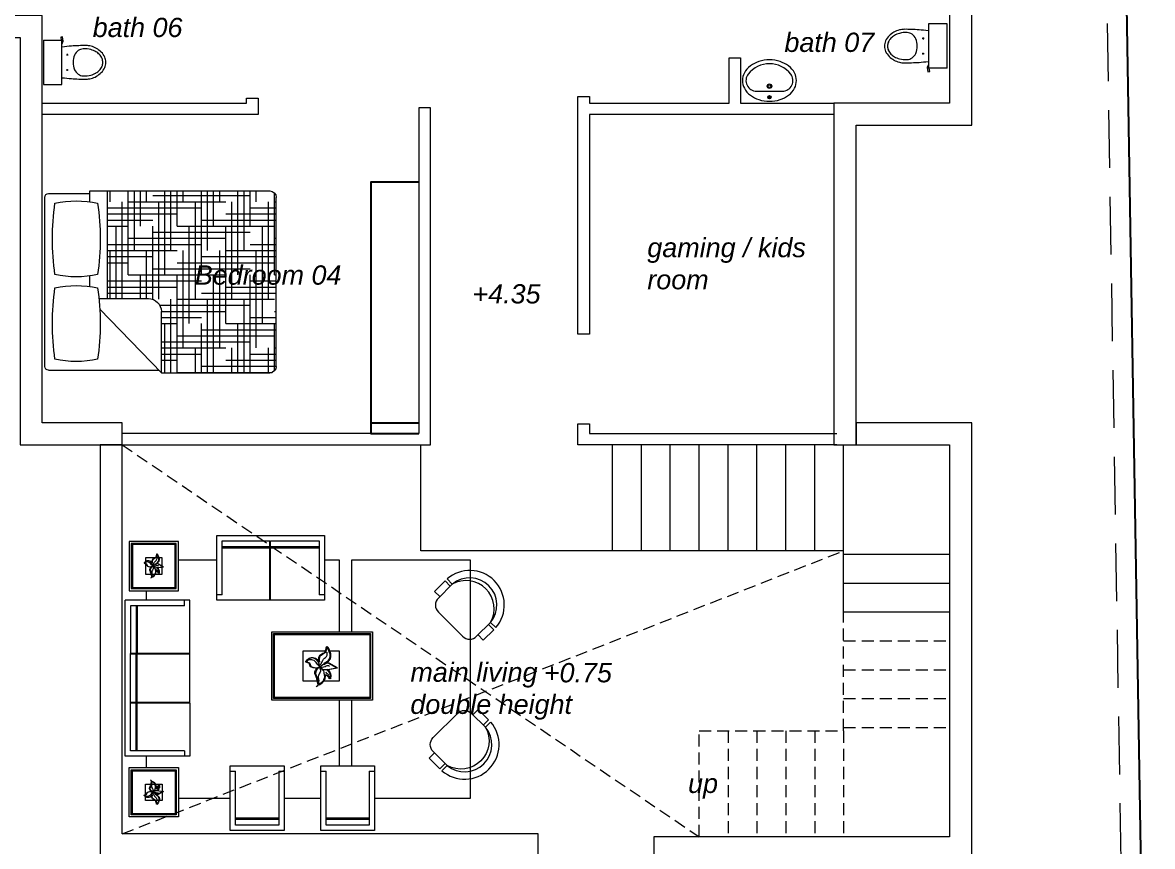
# Model space of a CAD drawing. Header units: millimetres. Extents: x 823088 to 974770, y -118861 to 5314.
# Drawn here: x 958905 to 970636, y -98160 to -89604 of the extents above; entities that cross this region are included whole.
import ezdxf

# ---------------------------------------------------------------- set-up
doc = ezdxf.new("R2010")
doc.units = ezdxf.units.MM
doc.header["$MEASUREMENT"] = 0
doc.linetypes.add('DASHED', pattern=[0.75, 0.5, -0.25])
doc.layers.add('FURNITURE', color=253, linetype='Continuous', lineweight=5)
doc.layers.add('OP-MOB-MOVIL', color=8, linetype='Continuous')
doc.styles.get("Standard").update_dxf_attribs({"font": 'arial.ttf'})

# ---------------------------------------------------------------- blocks, each defined once
blk = doc.blocks.new('A$C250B5F84')
at = {"layer": 'FURNITURE', "color": 251, "true_color": 0x636466}
for p, q in [((-2.629, 0.82), (-2.629, 1.491)), ((-2.629, 1.491), (-1.512, 1.491)), ((-2.573, 0.876), (-2.573, 1.435)), ((-2.573, 1.435), (-2.078, 1.435)), ((-2.078, 0.82), (-2.078, 1.435)), ((-2.071, 0.82), (-2.071, 1.435)), ((-2.071, 1.435), (-1.568, 1.435)), ((-1.568, 1.435), (-1.568, 0.876)), ((-1.512, 1.491), (-1.512, 0.82)), ((-3.257, 1.292), (-3.258, 1.285)), ((-3.254, 1.299), (-3.257, 1.292)), ((-3.248, 1.294), (-3.254, 1.298)), ((-3.242, 1.28), (-3.248, 1.294)), ((-2.573, 1.379), (-2.078, 1.379)), ((-2.573, 1.365), (-2.078, 1.365)), ((-2.071, 1.379), (-1.568, 1.379)), ((-2.071, 1.365), (-1.568, 1.365)), ((-3.383, 1.207), (-3.385, 1.206)), ((-3.385, 1.206), (-3.378, 1.202)), ((-3.378, 1.214), (-3.383, 1.207)), ((-3.37, 1.219), (-3.378, 1.214)), ((-3.378, 1.202), (-3.371, 1.201)), ((-3.364, 1.217), (-3.371, 1.212)), ((-3.371, 1.212), (-3.371, 1.211)), ((-3.371, 1.201), (-3.364, 1.199)), ((-3.363, 1.225), (-3.37, 1.219)), ((-3.344, 1.217), (-3.364, 1.217)), ((-3.364, 1.199), (-3.361, 1.192)), ((-3.357, 1.228), (-3.363, 1.225)), ((-3.361, 1.192), (-3.357, 1.179)), ((-3.349, 1.23), (-3.357, 1.228)), ((-3.357, 1.179), (-3.35, 1.173)), ((-3.35, 1.173), (-3.338, 1.169)), ((-3.342, 1.229), (-3.349, 1.23)), ((-3.338, 1.216), (-3.344, 1.217)), ((-3.334, 1.228), (-3.342, 1.229)), ((-3.331, 1.212), (-3.338, 1.216)), ((-3.328, 1.226), (-3.334, 1.228)), ((-3.324, 1.207), (-3.331, 1.212)), ((-3.321, 1.222), (-3.328, 1.226)), ((-3.318, 1.2), (-3.324, 1.207)), ((-3.314, 1.217), (-3.321, 1.222)), ((-3.309, 1.187), (-3.318, 1.2)), ((-3.303, 1.203), (-3.314, 1.217)), ((-3.302, 1.181), (-3.309, 1.187)), ((-3.304, 1.221), (-3.305, 1.215)), ((-3.305, 1.215), (-3.304, 1.208)), ((-3.303, 1.229), (-3.304, 1.221)), ((-3.304, 1.208), (-3.303, 1.2)), ((-3.302, 1.236), (-3.303, 1.229)), ((-3.296, 1.183), (-3.303, 1.203)), ((-3.303, 1.2), (-3.302, 1.196)), ((-3.303, 1.169), (-3.295, 1.173)), ((-3.296, 1.243), (-3.302, 1.236)), ((-3.295, 1.174), (-3.302, 1.181)), ((-3.276, 1.256), (-3.296, 1.243)), ((-3.294, 1.176), (-3.296, 1.183)), ((-3.295, 1.173), (-3.292, 1.176)), ((-3.295, 1.173), (-3.294, 1.167)), ((-3.291, 1.177), (-3.293, 1.176)), ((-3.293, 1.176), (-3.29, 1.169)), ((-3.293, 1.174), (-3.287, 1.168)), ((-3.264, 1.195), (-3.291, 1.177)), ((-3.291, 1.186), (-3.287, 1.193)), ((-3.29, 1.174), (-3.276, 1.172)), ((-3.287, 1.193), (-3.277, 1.214)), ((-3.277, 1.214), (-3.273, 1.22)), ((-3.27, 1.259), (-3.276, 1.256)), ((-3.276, 1.172), (-3.27, 1.173)), ((-3.273, 1.22), (-3.266, 1.227)), ((-3.273, 1.189), (-3.267, 1.196)), ((-3.263, 1.265), (-3.27, 1.259)), ((-3.27, 1.173), (-3.262, 1.176)), ((-3.267, 1.196), (-3.247, 1.209)), ((-3.266, 1.227), (-3.26, 1.232)), ((-3.257, 1.197), (-3.264, 1.195)), ((-3.258, 1.285), (-3.263, 1.272)), ((-3.263, 1.272), (-3.263, 1.265)), ((-3.262, 1.176), (-3.255, 1.179)), ((-3.26, 1.232), (-3.254, 1.239)), ((-3.243, 1.197), (-3.257, 1.197)), ((-3.255, 1.179), (-3.248, 1.181)), ((-3.254, 1.239), (-3.251, 1.246)), ((-3.251, 1.246), (-3.25, 1.253)), ((-3.248, 1.26), (-3.25, 1.265)), ((-3.25, 1.253), (-3.248, 1.26)), ((-3.248, 1.181), (-3.242, 1.181)), ((-3.247, 1.209), (-3.241, 1.216)), ((-3.19, 1.167), (-3.243, 1.197)), ((-3.239, 1.274), (-3.242, 1.28)), ((-3.242, 1.181), (-3.235, 1.178)), ((-3.241, 1.216), (-3.235, 1.224)), ((-3.236, 1.267), (-3.239, 1.274)), ((-3.232, 1.254), (-3.236, 1.267)), ((-3.235, 1.224), (-3.232, 1.237)), ((-3.232, 1.237), (-3.232, 1.254)), ((-3.338, 1.169), (-3.323, 1.167)), ((-3.325, 1.147), (-3.328, 1.14)), ((-3.328, 1.14), (-3.328, 1.133)), ((-3.328, 1.133), (-3.323, 1.12)), ((-3.322, 1.153), (-3.325, 1.147)), ((-3.323, 1.167), (-3.31, 1.169)), ((-3.323, 1.12), (-3.32, 1.113)), ((-3.318, 1.161), (-3.322, 1.153)), ((-3.32, 1.113), (-3.319, 1.106)), ((-3.319, 1.106), (-3.315, 1.1)), ((-3.311, 1.166), (-3.318, 1.161)), ((-3.315, 1.1), (-3.313, 1.086)), ((-3.313, 1.086), (-3.311, 1.08)), ((-3.309, 1.06), (-3.312, 1.053)), ((-3.304, 1.169), (-3.311, 1.166)), ((-3.311, 1.08), (-3.309, 1.066)), ((-3.31, 1.169), (-3.303, 1.169)), ((-3.309, 1.057), (-3.31, 1.056)), ((-3.309, 1.066), (-3.309, 1.06)), ((-3.302, 1.063), (-3.309, 1.057)), ((-3.304, 1.12), (-3.305, 1.113)), ((-3.305, 1.113), (-3.305, 1.106)), ((-3.305, 1.106), (-3.303, 1.1)), ((-3.298, 1.133), (-3.304, 1.12)), ((-3.303, 1.1), (-3.301, 1.086)), ((-3.301, 1.064), (-3.302, 1.063)), ((-3.301, 1.086), (-3.301, 1.084)), ((-3.294, 1.07), (-3.301, 1.064)), ((-3.293, 1.14), (-3.298, 1.133)), ((-3.294, 1.167), (-3.29, 1.153)), ((-3.287, 1.074), (-3.294, 1.07)), ((-3.29, 1.147), (-3.293, 1.14)), ((-3.29, 1.169), (-3.279, 1.156)), ((-3.29, 1.153), (-3.29, 1.147)), ((-3.287, 1.168), (-3.281, 1.162)), ((-3.274, 1.087), (-3.287, 1.074)), ((-3.281, 1.162), (-3.274, 1.158)), ((-3.279, 1.156), (-3.273, 1.148)), ((-3.274, 1.158), (-3.267, 1.157)), ((-3.272, 1.094), (-3.274, 1.087)), ((-3.273, 1.148), (-3.271, 1.141)), ((-3.269, 1.101), (-3.272, 1.094)), ((-3.271, 1.141), (-3.27, 1.134)), ((-3.27, 1.134), (-3.267, 1.128)), ((-3.266, 1.114), (-3.269, 1.101)), ((-3.267, 1.157), (-3.26, 1.157)), ((-3.267, 1.128), (-3.267, 1.121)), ((-3.267, 1.121), (-3.266, 1.114)), ((-3.263, 1.122), (-3.264, 1.122)), ((-3.256, 1.121), (-3.263, 1.122)), ((-3.26, 1.157), (-3.252, 1.158)), ((-3.258, 1.143), (-3.256, 1.137)), ((-3.256, 1.137), (-3.25, 1.132)), ((-3.25, 1.119), (-3.256, 1.121)), ((-3.252, 1.158), (-3.245, 1.158)), ((-3.25, 1.152), (-3.243, 1.148)), ((-3.25, 1.132), (-3.243, 1.127)), ((-3.243, 1.112), (-3.25, 1.119)), ((-3.245, 1.158), (-3.19, 1.167)), ((-3.243, 1.148), (-3.238, 1.14)), ((-3.243, 1.127), (-3.238, 1.121)), ((-3.237, 1.105), (-3.243, 1.112)), ((-3.238, 1.14), (-3.235, 1.133)), ((-3.236, 1.099), (-3.237, 1.105)), ((-3.233, 1.105), (-3.236, 1.099)), ((-3.235, 1.133), (-3.233, 1.127)), ((-3.233, 1.127), (-3.232, 1.12)), ((-3.232, 1.112), (-3.233, 1.105)), ((-3.232, 1.12), (-3.232, 1.112)), ((-3.312, 1.053), (-3.318, 1.048)), ((-0.184, 0.987), (-0.238, 1.042)), ((-2.573, 0.876), (-2.629, 0.876)), ((-1.512, 0.876), (-1.568, 0.876)), ((-3.58, -0.801), (-3.58, 0.819)), ((-2.91, 0.819), (-3.58, 0.819)), ((-2.966, 0.763), (-3.524, 0.763)), ((-3.524, 0.763), (-3.524, 0.268)), ((-3.468, 0.763), (-3.468, 0.268)), ((-3.455, 0.763), (-3.455, 0.268)), ((-2.966, 0.763), (-2.966, 0.819)), ((-2.91, 0.268), (-2.91, 0.819)), ((-2.071, 0.82), (-2.629, 0.82)), ((-1.894, 0.82), (-2.078, 0.82)), ((-1.512, 0.82), (-1.894, 0.82)), ((0.268, 0.535), (0.214, 0.59)), ((-2.91, 0.268), (-3.524, 0.268)), ((-3.524, 0.26), (-3.524, 0.268)), ((-2.91, 0.26), (-3.524, 0.26)), ((-3.524, -0.243), (-3.524, 0.26)), ((-3.468, -0.243), (-3.468, 0.26)), ((-3.455, -0.243), (-3.455, 0.26)), ((-2.91, 0.26), (-2.91, 0.268)), ((-2.91, -0.243), (-2.91, 0.26)), ((-1.562, 0.243), (-1.571, 0.232)), ((-1.528, 0.265), (-1.562, 0.243)), ((-1.517, 0.271), (-1.528, 0.265)), ((-1.506, 0.28), (-1.517, 0.271)), ((-1.498, 0.313), (-1.506, 0.291)), ((-1.506, 0.291), (-1.506, 0.28)), ((-1.5, 0.226), (-1.491, 0.237)), ((-1.497, 0.325), (-1.498, 0.313)), ((-1.491, 0.338), (-1.497, 0.325)), ((-1.482, 0.328), (-1.491, 0.336)), ((-1.491, 0.237), (-1.485, 0.248)), ((-1.485, 0.248), (-1.484, 0.259)), ((-1.482, 0.273), (-1.484, 0.28)), ((-1.484, 0.259), (-1.482, 0.273)), ((-1.471, 0.306), (-1.482, 0.328)), ((-1.467, 0.295), (-1.471, 0.306)), ((-1.461, 0.284), (-1.467, 0.295)), ((-1.454, 0.261), (-1.461, 0.284)), ((-1.454, 0.233), (-1.454, 0.261)), ((-1.707, 0.183), (-1.709, 0.181)), ((-1.709, 0.181), (-1.698, 0.176)), ((-1.698, 0.194), (-1.707, 0.183)), ((-1.684, 0.204), (-1.698, 0.194)), ((-1.698, 0.176), (-1.686, 0.174)), ((-1.675, 0.2), (-1.686, 0.193)), ((-1.686, 0.193), (-1.686, 0.191)), ((-1.686, 0.174), (-1.675, 0.17)), ((-1.673, 0.213), (-1.684, 0.204)), ((-1.642, 0.2), (-1.675, 0.2)), ((-1.675, 0.17), (-1.67, 0.159)), ((-1.662, 0.219), (-1.673, 0.213)), ((-1.67, 0.159), (-1.662, 0.137)), ((-1.649, 0.222), (-1.662, 0.219)), ((-1.662, 0.137), (-1.651, 0.127)), ((-1.651, 0.127), (-1.632, 0.121)), ((-1.638, 0.22), (-1.649, 0.222)), ((-1.631, 0.198), (-1.642, 0.2)), ((-1.625, 0.219), (-1.638, 0.22)), ((-1.632, 0.121), (-1.606, 0.116)), ((-1.619, 0.193), (-1.631, 0.198)), ((-1.614, 0.215), (-1.625, 0.219)), ((-1.608, 0.183), (-1.619, 0.193)), ((-1.603, 0.209), (-1.614, 0.215)), ((-1.597, 0.172), (-1.608, 0.183)), ((-1.606, 0.116), (-1.584, 0.12)), ((-1.591, 0.2), (-1.603, 0.209)), ((-1.582, 0.15), (-1.597, 0.172)), ((-1.573, 0.178), (-1.591, 0.2)), ((-1.575, 0.12), (-1.586, 0.114)), ((-1.584, 0.12), (-1.573, 0.12)), ((-1.571, 0.141), (-1.582, 0.15)), ((-1.575, 0.207), (-1.577, 0.196)), ((-1.577, 0.196), (-1.575, 0.185)), ((-1.573, 0.22), (-1.575, 0.207)), ((-1.575, 0.185), (-1.573, 0.172)), ((-1.571, 0.232), (-1.573, 0.22)), ((-1.562, 0.144), (-1.573, 0.178)), ((-1.573, 0.172), (-1.571, 0.165)), ((-1.573, 0.12), (-1.56, 0.127)), ((-1.56, 0.129), (-1.571, 0.141)), ((-1.558, 0.131), (-1.562, 0.144)), ((-1.56, 0.127), (-1.554, 0.131)), ((-1.56, 0.127), (-1.558, 0.116)), ((-1.552, 0.133), (-1.556, 0.131)), ((-1.556, 0.131), (-1.551, 0.12)), ((-1.556, 0.129), (-1.547, 0.118)), ((-1.508, 0.163), (-1.552, 0.133)), ((-1.552, 0.148), (-1.547, 0.161)), ((-1.551, 0.129), (-1.528, 0.126)), ((-1.551, 0.12), (-1.532, 0.098)), ((-1.547, 0.161), (-1.53, 0.194)), ((-1.547, 0.118), (-1.536, 0.109)), ((-1.53, 0.194), (-1.523, 0.206)), ((-1.528, 0.126), (-1.517, 0.127)), ((-1.523, 0.206), (-1.511, 0.217)), ((-1.523, 0.154), (-1.513, 0.165)), ((-1.517, 0.127), (-1.504, 0.131)), ((-1.513, 0.165), (-1.48, 0.187)), ((-1.511, 0.217), (-1.5, 0.226)), ((-1.497, 0.167), (-1.508, 0.163)), ((-1.504, 0.131), (-1.493, 0.137)), ((-1.472, 0.167), (-1.497, 0.167)), ((-1.493, 0.137), (-1.482, 0.141)), ((-1.482, 0.141), (-1.471, 0.141)), ((-1.48, 0.187), (-1.469, 0.198)), ((-1.385, 0.117), (-1.472, 0.167)), ((-1.471, 0.141), (-1.459, 0.135)), ((-1.469, 0.198), (-1.459, 0.211)), ((-1.459, 0.211), (-1.454, 0.233)), ((-1.61, 0.083), (-1.614, 0.072)), ((-1.614, 0.072), (-1.614, 0.061)), ((-1.614, 0.061), (-1.606, 0.038)), ((-1.604, 0.094), (-1.61, 0.083)), ((-1.606, 0.038), (-1.601, 0.027)), ((-1.597, 0.107), (-1.604, 0.094)), ((-1.601, 0.027), (-1.599, 0.016)), ((-1.599, 0.016), (-1.593, 0.005)), ((-1.586, 0.114), (-1.597, 0.107)), ((-1.593, 0.005), (-1.59, -0.018)), ((-1.575, 0.038), (-1.577, 0.027)), ((-1.577, 0.027), (-1.577, 0.016)), ((-1.577, 0.016), (-1.573, 0.005)), ((-1.564, 0.061), (-1.575, 0.038)), ((-1.573, 0.005), (-1.569, -0.018)), ((-1.556, 0.072), (-1.564, 0.061)), ((-1.558, 0.116), (-1.551, 0.094)), ((-1.551, 0.083), (-1.556, 0.072)), ((-1.551, 0.094), (-1.551, 0.083)), ((-1.536, 0.109), (-1.525, 0.101)), ((-1.532, 0.098), (-1.523, 0.085)), ((-1.525, 0.101), (-1.513, 0.1)), ((-1.523, 0.085), (-1.519, 0.074)), ((-1.515, 0.007), (-1.521, -0.005)), ((-1.519, 0.074), (-1.517, 0.062)), ((-1.517, 0.062), (-1.513, 0.051)), ((-1.511, 0.029), (-1.515, 0.007)), ((-1.513, 0.1), (-1.5, 0.1)), ((-1.513, 0.051), (-1.513, 0.04)), ((-1.513, 0.04), (-1.511, 0.029)), ((-1.506, 0.042), (-1.508, 0.042)), ((-1.495, 0.04), (-1.506, 0.042)), ((-1.5, 0.1), (-1.487, 0.101)), ((-1.498, 0.077), (-1.495, 0.066)), ((-1.495, 0.066), (-1.484, 0.059)), ((-1.484, 0.036), (-1.495, 0.04)), ((-1.487, 0.101), (-1.476, 0.101)), ((-1.484, 0.092), (-1.472, 0.085)), ((-1.484, 0.059), (-1.472, 0.049)), ((-1.472, 0.025), (-1.484, 0.036)), ((-1.476, 0.101), (-1.385, 0.117)), ((-1.472, 0.085), (-1.465, 0.072)), ((-1.472, 0.049), (-1.465, 0.04)), ((-1.463, 0.014), (-1.472, 0.025)), ((-1.465, 0.072), (-1.459, 0.061)), ((-1.461, 0.003), (-1.463, 0.014)), ((-1.456, 0.014), (-1.461, 0.003)), ((-1.459, 0.061), (-1.456, 0.049)), ((-1.456, 0.049), (-1.454, 0.038)), ((-1.454, 0.025), (-1.456, 0.014)), ((-1.454, 0.038), (-1.454, 0.025)), ((-1.588, -0.073), (-1.597, -0.081)), ((-1.59, -0.018), (-1.586, -0.029)), ((-1.582, -0.062), (-1.588, -0.073)), ((-1.586, -0.029), (-1.582, -0.051)), ((-1.582, -0.066), (-1.584, -0.068)), ((-1.582, -0.051), (-1.582, -0.062)), ((-1.571, -0.057), (-1.582, -0.066)), ((-1.569, -0.055), (-1.571, -0.057)), ((-1.569, -0.018), (-1.569, -0.021)), ((-1.558, -0.045), (-1.569, -0.055)), ((-1.547, -0.038), (-1.558, -0.045)), ((-1.525, -0.016), (-1.547, -0.038)), ((-1.521, -0.005), (-1.525, -0.016)), ((-2.91, -0.243), (-3.524, -0.243)), ((-3.524, -0.25), (-3.524, -0.243)), ((-3.524, -0.745), (-3.524, -0.25)), ((-2.91, -0.25), (-3.524, -0.25)), ((-3.468, -0.745), (-3.468, -0.25)), ((-3.455, -0.745), (-3.455, -0.25)), ((-2.91, -0.25), (-2.91, -0.243)), ((-2.91, -0.25), (-2.91, -0.801)), ((0.214, -0.445), (0.16, -0.5)), ((-3.376, -0.801), (-3.58, -0.801)), ((-2.966, -0.745), (-3.524, -0.745)), ((-2.91, -0.801), (-3.376, -0.801)), ((-2.966, -0.745), (-2.966, -0.801)), ((-2.49, -1.571), (-2.49, -0.9)), ((-2.49, -0.9), (-1.931, -0.9)), ((-1.931, -0.9), (-1.931, -1.571)), ((-1.55, -1.571), (-1.55, -0.9)), ((-1.55, -0.9), (-0.991, -0.9)), ((-0.991, -0.9), (-0.991, -1.571)), ((-0.237, -0.897), (-0.292, -0.952)), ((-3.312, -1.053), (-3.318, -1.048)), ((-3.309, -1.06), (-3.312, -1.053)), ((-2.49, -0.956), (-2.434, -0.956)), ((-2.434, -1.515), (-2.434, -0.956)), ((-1.987, -0.956), (-1.987, -1.515)), ((-1.987, -0.956), (-1.931, -0.956)), ((-1.55, -0.956), (-1.494, -0.956)), ((-1.494, -1.515), (-1.494, -0.956)), ((-1.047, -0.956), (-1.047, -1.515)), ((-1.047, -0.956), (-0.991, -0.956)), ((-3.35, -1.173), (-3.338, -1.169)), ((-3.338, -1.169), (-3.323, -1.167)), ((-3.328, -1.133), (-3.323, -1.12)), ((-3.328, -1.14), (-3.328, -1.133)), ((-3.325, -1.147), (-3.328, -1.14)), ((-3.322, -1.153), (-3.325, -1.147)), ((-3.323, -1.12), (-3.32, -1.113)), ((-3.323, -1.167), (-3.31, -1.169)), ((-3.318, -1.161), (-3.322, -1.153)), ((-3.32, -1.113), (-3.319, -1.106)), ((-3.319, -1.106), (-3.315, -1.1)), ((-3.311, -1.166), (-3.318, -1.161)), ((-3.315, -1.1), (-3.313, -1.086)), ((-3.313, -1.086), (-3.311, -1.08)), ((-3.311, -1.08), (-3.309, -1.066)), ((-3.304, -1.169), (-3.311, -1.166)), ((-3.309, -1.057), (-3.31, -1.056)), ((-3.31, -1.169), (-3.303, -1.169)), ((-3.302, -1.063), (-3.309, -1.057)), ((-3.309, -1.066), (-3.309, -1.06)), ((-3.305, -1.106), (-3.303, -1.1)), ((-3.305, -1.113), (-3.305, -1.106)), ((-3.304, -1.12), (-3.305, -1.113)), ((-3.298, -1.133), (-3.304, -1.12)), ((-3.303, -1.1), (-3.301, -1.086)), ((-3.303, -1.169), (-3.295, -1.173)), ((-3.301, -1.064), (-3.302, -1.063)), ((-3.294, -1.07), (-3.301, -1.064)), ((-3.301, -1.086), (-3.301, -1.084)), ((-3.293, -1.14), (-3.298, -1.133)), ((-3.295, -1.173), (-3.294, -1.167)), ((-3.287, -1.074), (-3.294, -1.07)), ((-3.294, -1.167), (-3.29, -1.153)), ((-3.29, -1.147), (-3.293, -1.14)), ((-3.293, -1.174), (-3.287, -1.168)), ((-3.293, -1.176), (-3.29, -1.169)), ((-3.29, -1.153), (-3.29, -1.147)), ((-3.29, -1.169), (-3.279, -1.156)), ((-3.29, -1.174), (-3.276, -1.172)), ((-3.274, -1.087), (-3.287, -1.074)), ((-3.287, -1.168), (-3.281, -1.162)), ((-3.281, -1.162), (-3.274, -1.158)), ((-3.279, -1.156), (-3.273, -1.148)), ((-3.276, -1.172), (-3.27, -1.173)), ((-3.272, -1.094), (-3.274, -1.087)), ((-3.274, -1.158), (-3.267, -1.157)), ((-3.273, -1.148), (-3.271, -1.141)), ((-3.269, -1.101), (-3.272, -1.094)), ((-3.271, -1.141), (-3.27, -1.134)), ((-3.27, -1.134), (-3.267, -1.128)), ((-3.266, -1.114), (-3.269, -1.101)), ((-3.267, -1.121), (-3.266, -1.114)), ((-3.267, -1.128), (-3.267, -1.121)), ((-3.267, -1.157), (-3.26, -1.157)), ((-3.263, -1.122), (-3.264, -1.122)), ((-3.256, -1.121), (-3.263, -1.122)), ((-3.26, -1.157), (-3.252, -1.158)), ((-3.258, -1.143), (-3.256, -1.137)), ((-3.25, -1.119), (-3.256, -1.121)), ((-3.256, -1.137), (-3.25, -1.132)), ((-3.252, -1.158), (-3.245, -1.158)), ((-3.243, -1.112), (-3.25, -1.119)), ((-3.25, -1.132), (-3.243, -1.127)), ((-3.25, -1.152), (-3.243, -1.148)), ((-3.245, -1.158), (-3.19, -1.167)), ((-3.237, -1.105), (-3.243, -1.112)), ((-3.243, -1.127), (-3.238, -1.121)), ((-3.243, -1.148), (-3.238, -1.14)), ((-3.19, -1.167), (-3.243, -1.197)), ((-3.238, -1.14), (-3.235, -1.133)), ((-3.236, -1.099), (-3.237, -1.105)), ((-3.233, -1.105), (-3.236, -1.099)), ((-3.235, -1.133), (-3.233, -1.127)), ((-3.232, -1.112), (-3.233, -1.105)), ((-3.233, -1.127), (-3.232, -1.12)), ((-3.232, -1.12), (-3.232, -1.112)), ((-3.385, -1.206), (-3.378, -1.202)), ((-3.383, -1.207), (-3.385, -1.206)), ((-3.378, -1.214), (-3.383, -1.207)), ((-3.378, -1.202), (-3.371, -1.201)), ((-3.37, -1.219), (-3.378, -1.214)), ((-3.371, -1.201), (-3.364, -1.199)), ((-3.371, -1.212), (-3.371, -1.211)), ((-3.364, -1.217), (-3.371, -1.212)), ((-3.363, -1.225), (-3.37, -1.219)), ((-3.364, -1.199), (-3.361, -1.192)), ((-3.344, -1.217), (-3.364, -1.217)), ((-3.357, -1.228), (-3.363, -1.225)), ((-3.361, -1.192), (-3.357, -1.179)), ((-3.357, -1.179), (-3.35, -1.173)), ((-3.349, -1.23), (-3.357, -1.228)), ((-3.342, -1.229), (-3.349, -1.23)), ((-3.338, -1.216), (-3.344, -1.217)), ((-3.334, -1.228), (-3.342, -1.229)), ((-3.331, -1.212), (-3.338, -1.216)), ((-3.328, -1.226), (-3.334, -1.228)), ((-3.324, -1.207), (-3.331, -1.212)), ((-3.321, -1.222), (-3.328, -1.226)), ((-3.318, -1.2), (-3.324, -1.207)), ((-3.314, -1.217), (-3.321, -1.222)), ((-3.309, -1.187), (-3.318, -1.2)), ((-3.303, -1.203), (-3.314, -1.217)), ((-3.302, -1.181), (-3.309, -1.187)), ((-3.305, -1.215), (-3.304, -1.208)), ((-3.304, -1.221), (-3.305, -1.215)), ((-3.304, -1.208), (-3.303, -1.2)), ((-3.303, -1.229), (-3.304, -1.221)), ((-3.296, -1.183), (-3.303, -1.203)), ((-3.303, -1.2), (-3.302, -1.196)), ((-3.302, -1.236), (-3.303, -1.229)), ((-3.295, -1.174), (-3.302, -1.181)), ((-3.296, -1.243), (-3.302, -1.236)), ((-3.294, -1.176), (-3.296, -1.183)), ((-3.276, -1.256), (-3.296, -1.243)), ((-3.295, -1.173), (-3.292, -1.176)), ((-3.291, -1.177), (-3.293, -1.176)), ((-3.264, -1.195), (-3.291, -1.177)), ((-3.291, -1.186), (-3.287, -1.193)), ((-3.287, -1.193), (-3.277, -1.214)), ((-3.277, -1.214), (-3.273, -1.22)), ((-3.27, -1.259), (-3.276, -1.256)), ((-3.273, -1.189), (-3.267, -1.196)), ((-3.273, -1.22), (-3.266, -1.227)), ((-3.27, -1.173), (-3.262, -1.176)), ((-3.263, -1.265), (-3.27, -1.259)), ((-3.267, -1.196), (-3.247, -1.209)), ((-3.266, -1.227), (-3.26, -1.232)), ((-3.257, -1.197), (-3.264, -1.195)), ((-3.263, -1.272), (-3.263, -1.265)), ((-3.258, -1.285), (-3.263, -1.272)), ((-3.262, -1.176), (-3.255, -1.179)), ((-3.26, -1.232), (-3.254, -1.239)), ((-3.257, -1.292), (-3.258, -1.285)), ((-3.243, -1.197), (-3.257, -1.197)), ((-3.255, -1.179), (-3.248, -1.181)), ((-3.254, -1.239), (-3.251, -1.246)), ((-3.251, -1.246), (-3.25, -1.253)), ((-3.25, -1.253), (-3.248, -1.26)), ((-3.248, -1.26), (-3.25, -1.265)), ((-3.248, -1.181), (-3.242, -1.181)), ((-3.242, -1.28), (-3.248, -1.294)), ((-3.247, -1.209), (-3.241, -1.216)), ((-3.242, -1.181), (-3.235, -1.178)), ((-3.239, -1.274), (-3.242, -1.28)), ((-3.241, -1.216), (-3.235, -1.224)), ((-3.236, -1.267), (-3.239, -1.274)), ((-3.232, -1.254), (-3.236, -1.267)), ((-3.235, -1.224), (-3.232, -1.237)), ((-3.232, -1.237), (-3.232, -1.254)), ((-3.254, -1.299), (-3.257, -1.292)), ((-3.248, -1.294), (-3.254, -1.298)), ((-1.987, -1.445), (-2.434, -1.445)), ((-1.987, -1.459), (-2.434, -1.459)), ((-1.987, -1.515), (-2.434, -1.515)), ((-1.047, -1.445), (-1.494, -1.445)), ((-1.047, -1.459), (-1.494, -1.459)), ((-1.047, -1.515), (-1.494, -1.515)), ((-1.931, -1.571), (-2.49, -1.571)), ((-0.991, -1.571), (-1.55, -1.571))]:
    blk.add_line(p, q, dxfattribs=at)
for points in [[(-3.54, 0.918), (-3.027, 0.918), (-3.027, 1.431), (-3.54, 1.431)], [(-3.517, 0.941), (-3.05, 0.941), (-3.05, 1.408), (-3.517, 1.408)], [(-3.511, 0.946), (-3.055, 0.946), (-3.055, 1.402), (-3.511, 1.402)], [(-3.506, 0.952), (-3.061, 0.952), (-3.061, 1.397), (-3.506, 1.397)], [(-3.369, 1.089), (-3.198, 1.089), (-3.198, 1.26), (-3.369, 1.26)], [(-2.058, -0.219), (-2.058, 0.493), (-1.013, 0.493), (-1.013, -0.219)], [(-2.039, -0.2), (-2.039, 0.474), (-1.032, 0.474), (-1.032, -0.2)], [(-2.034, -0.195), (-2.034, 0.47), (-1.037, 0.47), (-1.037, -0.195)], [(-2.029, -0.191), (-2.029, 0.465), (-1.041, 0.465), (-1.041, -0.191)], [(-3.54, -0.918), (-3.027, -0.918), (-3.027, -1.431), (-3.54, -1.431)], [(-3.517, -0.941), (-3.05, -0.941), (-3.05, -1.408), (-3.517, -1.408)], [(-3.511, -0.946), (-3.055, -0.946), (-3.055, -1.402), (-3.511, -1.402)], [(-3.506, -0.952), (-3.061, -0.952), (-3.061, -1.397), (-3.506, -1.397)], [(-3.369, -1.089), (-3.198, -1.089), (-3.198, -1.26), (-3.369, -1.26)]]:
    blk.add_lwpolyline(points, close=True, dxfattribs=at)
for points in [[(-3.261, 1.122), (-3.253, 1.122), (-3.245, 1.12), (-3.236, 1.112), (-3.231, 1.106), (-3.23, 1.099), (-3.226, 1.106), (-3.225, 1.112), (-3.225, 1.12), (-3.226, 1.127), (-3.227, 1.13), (-3.23, 1.137), (-3.232, 1.14), (-3.237, 1.148), (-3.251, 1.157), (-3.232, 1.159), (-3.184, 1.168), (-3.237, 1.197), (-3.251, 1.197), (-3.267, 1.189), (-3.251, 1.203), (-3.241, 1.21), (-3.229, 1.224), (-3.226, 1.238), (-3.226, 1.254), (-3.231, 1.268), (-3.235, 1.278), (-3.24, 1.288), (-3.243, 1.294), (-3.25, 1.3), (-3.252, 1.292), (-3.253, 1.289), (-3.253, 1.285), (-3.257, 1.272), (-3.257, 1.272), (-3.257, 1.265), (-3.261, 1.263), (-3.271, 1.256), (-3.281, 1.25), (-3.291, 1.243), (-3.296, 1.236), (-3.299, 1.218), (-3.297, 1.204), (-3.309, 1.217), (-3.315, 1.222), (-3.322, 1.226), (-3.337, 1.229), (-3.343, 1.23), (-3.358, 1.224), (-3.368, 1.216), (-3.372, 1.213), (-3.379, 1.205), (-3.366, 1.201), (-3.359, 1.199), (-3.351, 1.179), (-3.344, 1.173), (-3.325, 1.168), (-3.317, 1.167), (-3.306, 1.168), (-3.3, 1.169), (-3.297, 1.169), (-3.312, 1.161), (-3.32, 1.143), (-3.321, 1.133), (-3.319, 1.126), (-3.314, 1.11), (-3.309, 1.1), (-3.307, 1.086), (-3.304, 1.079), (-3.302, 1.066), (-3.3, 1.062), (-3.294, 1.064), (-3.281, 1.074), (-3.268, 1.087), (-3.262, 1.101), (-3.26, 1.114), (-3.261, 1.121)], [(-3.027, 1.238), (-2.629, 1.238)], [(-1.512, 1.238), (-1.359, 1.238), (-1.359, 0.493)], [(-1.229, 0.493), (-1.229, 1.238), (0, 1.238), (0, -1.238), (-0.991, -1.238)], [(-0.206, 0.965), (-0.26, 1.02), (-0.369, 0.911), (-0.314, 0.857)], [(-3.359, 0.826), (-3.359, 0.918)], [(0.192, 0.568), (0.246, 0.513), (0.138, 0.405), (0.083, 0.459)], [(-1.506, 0.29), (-1.735, 0.29), (-1.735, -0.018), (-1.589, -0.018)], [(-1.503, 0.042), (-1.49, 0.041), (-1.476, 0.038), (-1.462, 0.026), (-1.453, 0.016), (-1.45, 0.003), (-1.445, 0.015), (-1.443, 0.026), (-1.443, 0.039), (-1.445, 0.05), (-1.447, 0.056), (-1.452, 0.067), (-1.454, 0.072), (-1.462, 0.085), (-1.485, 0.101), (-1.455, 0.104), (-1.375, 0.118), (-1.462, 0.167), (-1.487, 0.167), (-1.513, 0.154), (-1.487, 0.176), (-1.47, 0.188), (-1.45, 0.212), (-1.444, 0.234), (-1.444, 0.262), (-1.452, 0.285), (-1.46, 0.301), (-1.467, 0.318), (-1.473, 0.329), (-1.485, 0.339), (-1.488, 0.326), (-1.489, 0.32), (-1.489, 0.314), (-1.497, 0.292), (-1.497, 0.292), (-1.497, 0.281), (-1.502, 0.276), (-1.519, 0.266), (-1.536, 0.254), (-1.552, 0.243), (-1.562, 0.232), (-1.566, 0.202), (-1.563, 0.178), (-1.582, 0.2), (-1.593, 0.209), (-1.604, 0.215), (-1.629, 0.22), (-1.64, 0.222), (-1.664, 0.213), (-1.682, 0.199), (-1.688, 0.194), (-1.699, 0.181), (-1.677, 0.173), (-1.666, 0.17), (-1.652, 0.136), (-1.641, 0.127), (-1.609, 0.118), (-1.596, 0.116), (-1.578, 0.118), (-1.568, 0.12), (-1.563, 0.12), (-1.587, 0.107), (-1.602, 0.077), (-1.604, 0.06), (-1.6, 0.049), (-1.59, 0.021), (-1.583, 0.004), (-1.579, -0.018), (-1.575, -0.029), (-1.571, -0.051), (-1.568, -0.058), (-1.558, -0.055), (-1.536, -0.038), (-1.514, -0.016), (-1.504, 0.007), (-1.501, 0.029), (-1.503, 0.04)], [(-1.528, -0.018), (-1.355, -0.018), (-1.355, 0.29), (-1.465, 0.29)], [(-1.359, -0.219), (-1.359, -0.9)], [(-1.229, -0.9), (-1.229, -0.219)], [(0.138, -0.478), (0.193, -0.423), (0.084, -0.314), (0.029, -0.369)], [(-3.359, -0.918), (-3.359, -0.801)], [(-0.259, -0.875), (-0.314, -0.93), (-0.423, -0.821), (-0.368, -0.766)], [(-3.261, -1.122), (-3.253, -1.122), (-3.245, -1.12), (-3.236, -1.112), (-3.231, -1.106), (-3.23, -1.099), (-3.226, -1.106), (-3.225, -1.112), (-3.225, -1.12), (-3.226, -1.127), (-3.227, -1.13), (-3.23, -1.137), (-3.232, -1.14), (-3.237, -1.148), (-3.251, -1.157), (-3.232, -1.159), (-3.184, -1.168), (-3.237, -1.197), (-3.251, -1.197), (-3.267, -1.189), (-3.251, -1.203), (-3.241, -1.21), (-3.229, -1.224), (-3.226, -1.238), (-3.226, -1.254), (-3.231, -1.268), (-3.235, -1.278), (-3.24, -1.288), (-3.243, -1.294), (-3.25, -1.3), (-3.252, -1.292), (-3.253, -1.289), (-3.253, -1.285), (-3.257, -1.272), (-3.257, -1.272), (-3.257, -1.265), (-3.261, -1.263), (-3.271, -1.256), (-3.281, -1.25), (-3.291, -1.243), (-3.296, -1.236), (-3.299, -1.218), (-3.297, -1.204), (-3.309, -1.217), (-3.315, -1.222), (-3.322, -1.226), (-3.337, -1.229), (-3.343, -1.23), (-3.358, -1.224), (-3.368, -1.216), (-3.372, -1.213), (-3.379, -1.205), (-3.366, -1.201), (-3.359, -1.199), (-3.351, -1.179), (-3.344, -1.173), (-3.325, -1.168), (-3.317, -1.167), (-3.306, -1.168), (-3.3, -1.169), (-3.297, -1.169), (-3.312, -1.161), (-3.32, -1.143), (-3.321, -1.133), (-3.319, -1.126), (-3.314, -1.11), (-3.309, -1.1), (-3.307, -1.086), (-3.304, -1.079), (-3.302, -1.066), (-3.3, -1.062), (-3.294, -1.064), (-3.281, -1.074), (-3.268, -1.087), (-3.262, -1.101), (-3.26, -1.114), (-3.261, -1.121)], [(-2.49, -1.238), (-3.027, -1.238)], [(-1.55, -1.238), (-1.931, -1.238)]]:
    blk.add_lwpolyline(points, dxfattribs=at)
for points in [[(-0.184, 0.987), (-0.329, 0.842, 0.414214), (-0.329, 0.697), (-0.077, 0.445, 0.414214), (0.068, 0.445), (0.214, 0.59)], [(0.214, 0.59, 0.755929), (-0.184, 0.987, 0.755929)], [(-0.237, -0.897), (-0.383, -0.752, -0.414214), (-0.383, -0.607), (-0.13, -0.355, -0.414214), (0.015, -0.355), (0.16, -0.5)], [(0.16, -0.5, -0.755929), (-0.237, -0.897, -0.755929)]]:
    blk.add_lwpolyline(points, format="xyb", dxfattribs=at)
for centre, radius, start, end in [((-0.003, 0.77), 0.359, 319.096, 130.904), ((-0.003, 0.77), 0.282, 320.2159, 129.7841), ((-0.057, -0.68), 0.359, 229.096, 40.904), ((-0.057, -0.68), 0.282, 230.2159, 39.7841)]:
    blk.add_arc(centre, radius, start, end, dxfattribs=at)
blk = doc.blocks.new('toilet-1')
at = {"color": 0, "linetype": 'ByBlock'}
for p, q in [((-0.23, -0.02), (-0.23, -0.212)), ((0.23, -0.02), (-0.23, -0.02)), ((0.23, -0.02), (0.23, -0.212)), ((-0.23, -0.212), (0.23, -0.212)), ((0.192, -0.214), (0.221, -0.225)), ((0.221, -0.225), (0.266, -0.219)), ((0.263, -0.2), (0.23, -0.204)), ((0.266, -0.219), (0.263, -0.2)), ((-0.089, -0.268), (-0.07, -0.268)), ((-0.079, -0.259), (-0.079, -0.278)), ((0.089, -0.268), (0.07, -0.268)), ((0.079, -0.259), (0.079, -0.278)), ((0, -0.638), (0, -0.638))]:
    blk.add_line(p, q, dxfattribs=at)
for centre, radius, start, end in [((3.527, -0.624), 3.709, 173.6925, 175.1593), ((-3.527, -0.624), 3.709, 4.8413, 6.3171), ((1.737, -0.452), 1.911, 175.7698, 180.3758), ((-0.031, -0.446), 0.111, 113.8997, 145.1485), ((0, -0.517), 0.188, 66.0939, 113.9061), ((0.031, -0.446), 0.111, 34.8515, 66.1003), ((-1.737, -0.452), 1.911, 359.6242, 4.2302), ((0.035, -0.463), 0.209, 180.3747, 194.3375), ((0.098, -0.45), 0.239, 175.8862, 195.5931), ((-0.041, -0.44), 0.0996, 145.1497, 175.881), ((0.041, -0.44), 0.0996, 4.119, 34.8503), ((-0.098, -0.45), 0.239, 344.4069, 4.1138), ((-0.035, -0.463), 0.209, 345.6614, 359.6243), ((0.055, -0.458), 0.23, 194.3353, 209.622), ((0.065, -0.452), 0.241, 209.6273, 224.5489), ((0.096, -0.45), 0.237, 195.5969, 209.3771), ((0.023, -0.491), 0.153, 209.3871, 226.5438), ((-0.023, -0.491), 0.153, 313.4562, 330.6129), ((-0.065, -0.452), 0.241, 315.4504, 330.372), ((-0.096, -0.45), 0.237, 330.6229, 344.4031), ((-0.055, -0.458), 0.23, 330.3788, 345.6655), ((0.018, -0.499), 0.175, 224.552, 245.714), ((0.015, -0.5), 0.142, 226.5501, 246.5527), ((0, -0.538), 0.132, 245.5845, 269.8782), ((0, -0.535), 0.103, 246.5493, 270.0042), ((0, -0.535), 0.103, 269.9958, 293.4507), ((0, -0.538), 0.132, 270.1216, 294.4153), ((-0.015, -0.5), 0.142, 293.4473, 313.4499), ((-0.018, -0.499), 0.175, 294.2865, 315.4485)]:
    blk.add_arc(centre, radius, start, end, dxfattribs=at)
blk = doc.blocks.new('wash-7')
at = {"color": 0, "linetype": 'ByBlock'}
blk.add_line((0.134, -0.105), (-0.134, -0.105), dxfattribs=at)
for centre, radius in [((0, -0.042), 0.0169), ((0, -0.042), 0.0094), ((0, -0.157), 0.023), ((0, -0.157), 0.0155)]:
    blk.add_circle(centre, radius, dxfattribs=at)
for centre, radius, start, end in [((0, -0.363), 0.363, 90, 107.6436), ((0, -0.363), 0.363, 72.3564, 90), ((-0.059, -0.244), 0.229, 127.5191, 151.6558), ((-0.134, -0.215), 0.11, 90, 218.2805), ((-0.023, -0.291), 0.287, 107.6436, 127.5191), ((0.023, -0.291), 0.287, 52.4809, 72.3564), ((0.134, -0.215), 0.11, 321.7195, 90), ((0.059, -0.244), 0.229, 28.3442, 52.4809), ((-0.113, -0.215), 0.167, 151.6558, 180), ((-0.113, -0.215), 0.167, 180, 208.3442), ((0.113, -0.215), 0.167, 0, 28.3442), ((0.113, -0.215), 0.167, 331.6558, 0), ((-0.059, -0.186), 0.229, 208.3442, 232.4809), ((0, -0.109), 0.281, 218.2805, 321.7195), ((0.059, -0.186), 0.229, 307.5191, 331.6558), ((-0.023, -0.139), 0.287, 232.4809, 252.3564), ((0, -0.067), 0.363, 252.3564, 270), ((0, -0.067), 0.363, 270, 287.6436), ((0.023, -0.139), 0.287, 287.6436, 307.5191)]:
    blk.add_arc(centre, radius, start, end, dxfattribs=at)
blk = doc.blocks.new('BED 02')
at = {"layer": 'FURNITURE'}
for p, q in [((379042, 22318), (379042, 20563)), ((379083, 22358), (380227, 22358)), ((379614, 21723), (380253, 22385)), ((380253, 22385), (380253, 21749)), ((380253, 22385), (381378, 22385)), ((381445, 22318), (381445, 20563)), ((379605, 21614), (380118, 21614)), ((379693, 21614), (379693, 20495)), ((379693, 21614), (380118, 21614)), ((379693, 21614), (379693, 20495)), ((379509, 21489), (379509, 21379)), ((379509, 20609), (379509, 20495)), ((379083, 20522), (379509, 20522)), ((379509, 20495), (381378, 20495)), ((379693, 20495), (381378, 20495))]:
    blk.add_line(p, q, dxfattribs=at)
at = {"layer": 'FURNITURE', "color": 251, "lineweight": 5, "true_color": 0x636466, "transparency": 33554559}
for p, q in [((380289, 22385), (380289, 21873)), ((380352, 22385), (380352, 21620)), ((380416, 22380), (381405, 22380)), ((380416, 22380), (380416, 21367)), ((380542, 22385), (380542, 22380)), ((380606, 22385), (380606, 22126)), ((380669, 22385), (380669, 21873)), ((380669, 22316), (381445, 22316)), ((380732, 22385), (380732, 21620)), ((380795, 22380), (380795, 21367)), ((380922, 22385), (380922, 22380)), ((380985, 22385), (380985, 22126)), ((381048, 22385), (381048, 21873)), ((381112, 22385), (381112, 21620)), ((381175, 22380), (381175, 21367)), ((381302, 22385), (381302, 22380)), ((381365, 22385), (381365, 22126)), ((381428, 22362), (381428, 21873)), ((380253, 22253), (380416, 22253)), ((380253, 22190), (380669, 22190)), ((380922, 22253), (381445, 22253)), ((381175, 22190), (381445, 22190)), ((380253, 22126), (380922, 22126)), ((380253, 22063), (381175, 22063)), ((380479, 22126), (380479, 21114)), ((380859, 22126), (380859, 21114)), ((381238, 22126), (381238, 21114)), ((381428, 22126), (381445, 22126)), ((380416, 22000), (381428, 22000)), ((380253, 21873), (380416, 21873)), ((380542, 21873), (380542, 20861)), ((380669, 21937), (381445, 21937)), ((380922, 21873), (381445, 21873)), ((380922, 21873), (380922, 20861)), ((381302, 21873), (381302, 20861)), ((380253, 21810), (380669, 21810)), ((380253, 21747), (380922, 21747)), ((381175, 21810), (381445, 21810)), ((381428, 21747), (381445, 21747)), ((379720, 21614), (379720, 21114)), ((379783, 21614), (379783, 20861)), ((379846, 21614), (379846, 20608)), ((380036, 21614), (380036, 21367)), ((380099, 21614), (380099, 21114)), ((380163, 21622), (380163, 20861)), ((380226, 21620), (380226, 20608)), ((380236, 21683), (381175, 21683)), ((380416, 21620), (381428, 21620)), ((380606, 21620), (380606, 20608)), ((380985, 21620), (380985, 20608)), ((381365, 21620), (381365, 20608)), ((379693, 21557), (380163, 21557)), ((379693, 21494), (380416, 21494)), ((380669, 21557), (381445, 21557)), ((380922, 21494), (381445, 21494)), ((379693, 21430), (380669, 21430)), ((379909, 21367), (380922, 21367)), ((379909, 21367), (379909, 20495)), ((380289, 21367), (380289, 20495)), ((380669, 21367), (380669, 20495)), ((381048, 21367), (381048, 20495)), ((381175, 21430), (381445, 21430)), ((381428, 21367), (381445, 21367)), ((381428, 21367), (381428, 20518)), ((379693, 21241), (379909, 21241)), ((380163, 21304), (381175, 21304)), ((380416, 21241), (381428, 21241)), ((379693, 21177), (380163, 21177)), ((380669, 21177), (381445, 21177)), ((379693, 21114), (380416, 21114)), ((379693, 21051), (380669, 21051)), ((379973, 21114), (379973, 20495)), ((380352, 21114), (380352, 20495)), ((380732, 21114), (380732, 20495)), ((380922, 21114), (381445, 21114)), ((381112, 21114), (381112, 20495)), ((381175, 21051), (381445, 21051)), ((379909, 20987), (380922, 20987)), ((380163, 20924), (381175, 20924)), ((381428, 20987), (381445, 20987)), ((379693, 20861), (379909, 20861)), ((379693, 20798), (380163, 20798)), ((380036, 20861), (380036, 20495)), ((380416, 20861), (381428, 20861)), ((380416, 20861), (380416, 20495)), ((380669, 20798), (381445, 20798)), ((380795, 20861), (380795, 20495)), ((381175, 20861), (381175, 20495)), ((379693, 20734), (380416, 20734)), ((379693, 20671), (380669, 20671)), ((380922, 20734), (381445, 20734)), ((381175, 20671), (381445, 20671)), ((379720, 20608), (379720, 20495)), ((379909, 20608), (380922, 20608)), ((380099, 20608), (380099, 20495)), ((380163, 20544), (381175, 20544)), ((380479, 20608), (380479, 20495)), ((380859, 20608), (380859, 20495)), ((381238, 20608), (381238, 20495)), ((381428, 20608), (381445, 20608))]:
    blk.add_line(p, q, dxfattribs=at)
at = {"layer": 'FURNITURE'}
for centre, radius, start, end in [((379083, 22318), 40.5, 90, 180), ((381378, 22318), 67.5, 0, 90), ((381728, 21873), 2606, 171.8162, 188.1838), ((379370, 21168), 1099, 78.373, 101.627), ((377012, 21873), 2606, 351.8162, 8.1838), ((380118, 21749), 135, 270, 0), ((379370, 22578), 1099, 258.373, 281.627), ((381728, 20994), 2606, 171.8162, 188.1838), ((379370, 20289), 1099, 78.373, 101.627), ((377012, 20994), 2606, 351.8162, 8.1838), ((379083, 20563), 40.5, 180, 270), ((379370, 21699), 1099, 258.373, 281.627), ((381378, 20563), 67.5, 270, 0)]:
    blk.add_arc(centre, radius, start, end, dxfattribs=at)

msp = doc.modelspace()

# ---------------------------------------------------------------- linework, layer by layer
at = {"color": 251, "linetype": 'DASHED', "lineweight": 5, "ltscale": 250, "true_color": 0x636466}
for p, q in [((959940.27, -93990.21), (965930.27, -98060.21)), ((959940.27, -98030.21), (967430.27, -95090.21)), ((967430.27, -96025.21), (968530.27, -96025.21)), ((967430.27, -96325.21), (968530.27, -96325.21)), ((967430.27, -96625.21), (968530.27, -96625.21)), ((966230.27, -96960.21), (966230.27, -98060.21)), ((966530.27, -96960.21), (966530.27, -98060.21)), ((966830.27, -96960.21), (966830.27, -98060.21)), ((967130.27, -96960.21), (967130.27, -98060.21)), ((967430.27, -96925.21), (968530.27, -96925.21)), ((967430.27, -96960.21), (967430.27, -98060.21))]:
    msp.add_line(p, q, dxfattribs=at)
at = {"color": 9, "lineweight": 13, "true_color": 0xc7c8ca}
for p, q in [((965030.27, -95090.21), (965030.27, -93990.21)), ((965330.27, -95090.21), (965330.27, -93990.21)), ((965630.27, -95090.21), (965630.27, -93990.21)), ((965930.27, -95090.21), (965930.27, -93990.21)), ((966230.27, -95090.21), (966230.27, -93990.21)), ((966530.27, -95090.21), (966530.27, -93990.21)), ((966830.27, -95090.21), (966830.27, -93990.21)), ((967130.27, -95090.21), (967130.27, -93990.21)), ((967430.27, -95090.21), (967430.27, -93990.21)), ((967430.27, -95125.21), (968530.27, -95125.21)), ((967430.27, -95425.21), (968530.27, -95425.21)), ((967430.27, -95725.21), (968530.27, -95725.21))]:
    msp.add_line(p, q, dxfattribs=at)
at = {"color": 5, "lineweight": 25}
msp.add_lwpolyline([(970110.05, -73990.88), (970636.43, -105711.31), (956036.43, -105711.31), (952599.8, -74626.82)], close=True, dxfattribs=at)
at = {"color": 251, "linetype": 'DASHED', "lineweight": 9, "ltscale": 1200, "true_color": 0x636466}
msp.add_lwpolyline([(956209.6, -105511.31), (970429.88, -105511.31), (969916.44, -74197.76), (952829.64, -74818.92)], close=True, dxfattribs=at)
at = {"color": 2, "lineweight": 20}
for points in [[(959940.27, -93760.21), (959110.27, -93760.21), (959110.27, -89530.21), (957190.27, -89530.21), (957190.27, -83490.21), (961230.27, -83490.21), (961230.27, -85990.21), (963260.27, -85990.21), (963260.27, -85760.21), (961460.27, -85760.21), (961460.27, -83260.21), (956960.27, -83260.21), (956960.27, -89760.21), (958880.27, -89760.21), (958880.27, -93990.21), (959940.27, -93990.21)], [(967560.27, -93990.21), (967560.27, -93760.21), (967560.27, -93760.21), (967560.27, -90670.21), (968760.27, -90670.21), (968760.27, -85060.21), (964560.27, -85060.21), (964560.27, -85760.21), (964460.27, -85760.21), (964460.27, -85990.21), (964790.27, -85990.21), (964790.27, -85290.21), (968530.27, -85290.21), (968530.27, -90440.21), (967330.27, -90440.21), (967330.27, -93990.21)]]:
    msp.add_lwpolyline(points, close=True, dxfattribs=at)
at = {"color": 9, "lineweight": 13, "true_color": 0xc7c8ca}
for points in [[(967330.27, -90560.21), (964790.27, -90560.21), (964790.27, -92840.21), (964670.27, -92840.21), (964670.27, -90590.21), (964670.27, -90370.21), (964790.27, -90370.21), (964790.27, -90440.21), (966240.27, -90440.21), (966240.27, -89970.21), (966360.27, -89970.21), (966360.27, -90440.21), (967330.27, -90440.21)], [(959110.27, -90440.21), (961230.27, -90440.21), (961230.27, -90390.21), (961350.27, -90390.21), (961350.27, -90560.21), (959110.27, -90560.21)], [(959940.27, -93990.21), (963140.27, -93990.21), (963140.27, -90490.21), (963020.27, -90490.21), (963020.27, -93870.21), (959940.27, -93870.21)], [(967360.27, -93990.21), (964670.27, -93990.21), (964670.27, -93770.21), (964790.27, -93770.21), (964790.27, -93870.21), (967360.27, -93870.21)], [(965060.27, -95090.21), (963040.27, -95090.21), (963040.27, -93990.21)], [(967430.27, -95710.21), (967430.27, -95090.21), (965060.27, -95090.21)]]:
    msp.add_lwpolyline(points, dxfattribs=at)
at = {"color": 251, "lineweight": 13, "true_color": 0x636466}
for points in [[(967560.27, -93760.21), (967560.27, -93990.21), (968530.27, -93990.21), (968530.27, -98060.21), (965460.27, -98060.21), (965460.27, -98290.21), (968530.27, -98290.21), (968530.27, -101830.21), (966030.27, -101830.21), (966030.27, -100530.21), (965460.27, -100530.21), (965460.27, -100760.21), (965800.27, -100760.21), (965800.27, -102060.21), (968760.27, -102060.21), (968760.27, -93760.21)], [(959710.27, -93990.21), (959710.27, -98260.21), (963560.27, -98260.21), (963560.27, -100760.21), (964260.27, -100760.21), (964260.27, -100530.21), (963790.27, -100530.21), (963790.27, -98260.21), (964260.27, -98260.21), (964260.27, -98030.21), (959940.27, -98030.21), (959940.27, -93990.21)]]:
    msp.add_lwpolyline(points, close=True, dxfattribs=at)
at = {"color": 251, "linetype": 'DASHED', "lineweight": 5, "ltscale": 250, "true_color": 0x636466}
msp.add_lwpolyline([(965930.27, -98060.21), (965930.27, -96960.21), (967430.27, -96960.21), (967430.27, -95710.21)], dxfattribs=at)
at = {"layer": 'OP-MOB-MOVIL', "ltscale": 2, "transparency": 33554495}
for points in [[(963020.27, -91260.21), (962520.27, -91260.21), (962520.27, -93870.21), (963020.27, -93870.21)], [(963020.27, -91260.21), (962520.27, -91260.21), (962520.27, -93760.24), (963020.27, -93760.24)]]:
    msp.add_lwpolyline(points, dxfattribs=at)

# ---------------------------------------------------------------- block references
at = {"color": 6, "lineweight": 30, "xscale": -1, "rotation": 180}
msp.add_blockref('BED 02', (580093.15, -70856.75), dxfattribs=at)
at = {"xscale": 1000, "yscale": 1000, "zscale": 1000}
msp.add_blockref('A$C250B5F84', (963551.35, -96423.24), dxfattribs=at)
at = {"layer": 'FURNITURE', "xscale": 1000, "yscale": 1000, "zscale": 1000}
for name, p, rotation in [('toilet-1', (968524.11, -89848.21), 270), ('toilet-1', (959100.89, -90017.28), 89.99999999999999), ('wash-7', (966660.36, -90421.51), 180)]:
    msp.add_blockref(name, p, dxfattribs=dict(at, rotation=rotation))

# ---------------------------------------------------------------- texts
at = {"color": 31, "lineweight": 30, "true_color": 0xfecc66, "char_height": 200}
for s, width, insert, attachment_point in [('{\\fArial|b0|i1|c0|p34;\\C6;bath 06}', 1658.9623, (959633.39, -89554.5), 1), ('{\\fArial|b0|i1|c0|p34;\\C6;bath 07}', 969.2247, (966815.62, -89708.99), 1), ('{\\fArial|b0|i1|c0|p34;\\C6;gaming / kids room}', 1658.9623, (965392.39, -91840.5), 1), ('{\\fArial|b0|i1|c0|p34;\\C6;Bedroom 04}', 1504.269, (962215.63, -92126.11), 3), ('{\\fArial|b0|i1|c0|p34;\\C6;+4.35}', 1658.9623, (963576.39, -92321.5), 1), ('{\\fArial|b0|i1|c0|p34;\\C6;main living\\Pdouble height}', 2240.5, (962932.33, -96250.83), 1), ('{\\fArial|b0|i1|c0|p34;\\C6;+0.75}', 1658.9623, (964317.39, -96256.05), 1), ('{\\fArial|b0|i1|c0|p34;\\C6;up}', 1658.9623, (965815.39, -97405.3), 1)]:
    msp.add_mtext_dynamic_manual_height_columns(s, width=width, gutter_width=1, heights=[0], dxfattribs=dict(at, insert=insert, attachment_point=attachment_point))

doc.saveas('drawing.dxf')
